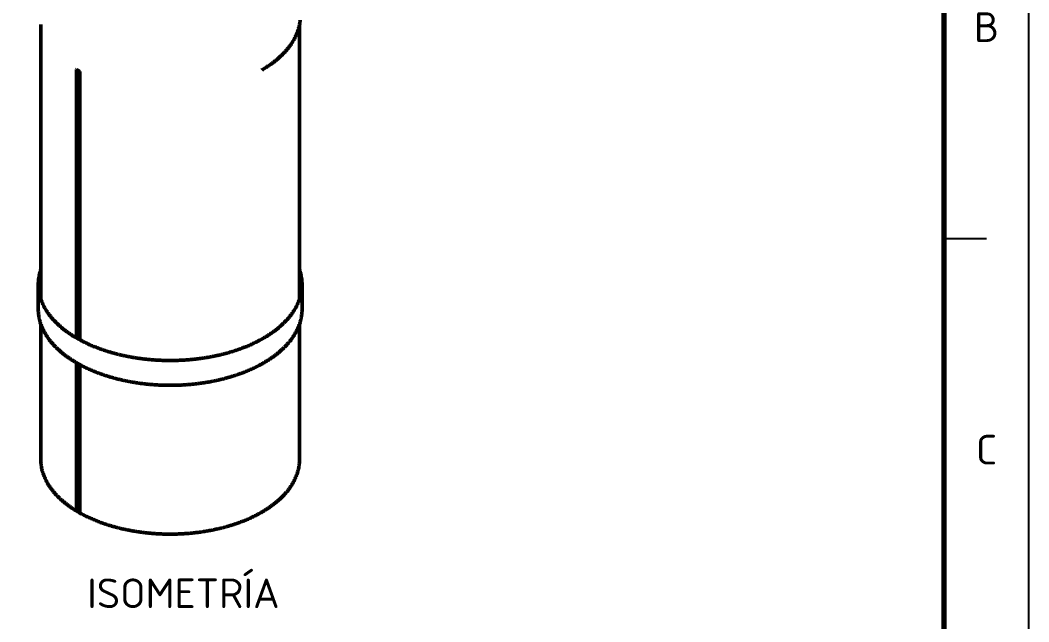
# Model space of a CAD drawing. Header units: millimetres. Extents: x 0 to 420, y 0 to 297.
# Drawn here: x 300.7 to 420, y 153.1 to 224.3 of the extents above; entities that cross this region are included whole.
import ezdxf
from ezdxf.enums import TextEntityAlignment as Align

# ---------------------------------------------------------------- set-up
doc = ezdxf.new("R2010")
doc.units = ezdxf.units.MM
for name, color, linetype, lineweight in [('01-VISIBLE', 7, 'CONTINUOUS', 50), ('06-TEXTO', 7, 'CONTINUOUS', 25), ('07-RECUADRO', 7, 'CONTINUOUS', 70), ('08-FINA', 5, 'CONTINUOUS', 25)]:
    doc.layers.add(name, color=color, linetype=linetype, lineweight=lineweight)
doc.styles.add('ISO3098', font='isocpeur.ttf')

msp = doc.modelspace()

# ---------------------------------------------------------------- linework, layer by layer
at = {"layer": '01-VISIBLE'}
for p, q in [((303.131, 191.298), (303.131, 223.818)), ((333.731, 191.298), (333.731, 223.818)), ((307.333, 218.499), (307.401, 218.538)), ((307.333, 218.499), (307.757, 218.254)), ((307.333, 186.727), (307.333, 218.499)), ((307.757, 218.254), (307.826, 218.294)), ((307.757, 186.488), (307.757, 218.254)), ((302.831, 190.117), (302.831, 193.056)), ((334.031, 190.117), (334.031, 193.056)), ((303.131, 172.333), (303.131, 188.359)), ((333.731, 172.333), (333.731, 188.359)), ((307.333, 166.334), (307.333, 183.787)), ((307.757, 166.089), (307.757, 183.549)), ((307.333, 166.334), (307.757, 166.089))]:
    msp.add_line(p, q, dxfattribs=at)
for points in [[(329.265, 218.423), (329.352, 218.473), (329.438, 218.524), (329.524, 218.576), (329.61, 218.628), (329.695, 218.681), (329.78, 218.735), (329.865, 218.789), (329.949, 218.844), (330.033, 218.899), (330.116, 218.956), (330.199, 219.012), (330.281, 219.07), (330.363, 219.128), (330.444, 219.187), (330.525, 219.246), (330.606, 219.306), (330.686, 219.367), (330.765, 219.429), (330.844, 219.491), (330.922, 219.554), (331, 219.617), (331.077, 219.681), (331.154, 219.746), (331.23, 219.812), (331.305, 219.879), (331.38, 219.946), (331.454, 220.014), (331.527, 220.082), (331.6, 220.152), (331.672, 220.222), (331.743, 220.292), (331.813, 220.364), (331.883, 220.436), (331.952, 220.509), (332.02, 220.583), (332.087, 220.658), (332.153, 220.733), (332.219, 220.809), (332.283, 220.886), (332.347, 220.964), (332.41, 221.042), (332.471, 221.122), (332.532, 221.202), (332.592, 221.282), (332.65, 221.364), (332.708, 221.446), (332.765, 221.529), (332.82, 221.613), (332.874, 221.698), (332.927, 221.783), (332.979, 221.869), (333.029, 221.956), (333.078, 222.043), (333.126, 222.132), (333.173, 222.22), (333.218, 222.31), (333.262, 222.4), (333.304, 222.492), (333.345, 222.583), (333.385, 222.676), (333.423, 222.769), (333.459, 222.862), (333.494, 222.956), (333.527, 223.051), (333.559, 223.146), (333.589, 223.242), (333.617, 223.338), (333.644, 223.435), (333.669, 223.533), (333.692, 223.63), (333.714, 223.728), (333.733, 223.827), (333.751, 223.926), (333.767, 224.025), (333.781, 224.124), (333.793, 224.224), (333.804, 224.324)], [(303.131, 194.814), (303.098, 194.714), (303.066, 194.613), (303.037, 194.512), (303.009, 194.411), (302.983, 194.309), (302.959, 194.206), (302.937, 194.103), (302.917, 193.999), (302.899, 193.896), (302.883, 193.791), (302.87, 193.687), (302.858, 193.582), (302.848, 193.477), (302.841, 193.372), (302.836, 193.267), (302.832, 193.162), (302.831, 193.056)], [(334.031, 193.056), (334.03, 193.162), (334.027, 193.267), (334.022, 193.372), (334.014, 193.477), (334.005, 193.582), (333.993, 193.687), (333.979, 193.791), (333.963, 193.896), (333.946, 193.999), (333.926, 194.103), (333.904, 194.206), (333.88, 194.309), (333.854, 194.411), (333.826, 194.512), (333.796, 194.613), (333.765, 194.714), (333.731, 194.814)], [(302.831, 193.056), (302.832, 192.956), (302.835, 192.856), (302.84, 192.756), (302.847, 192.656), (302.855, 192.556), (302.866, 192.457), (302.878, 192.357), (302.893, 192.258), (302.909, 192.159), (302.927, 192.061), (302.947, 191.963), (302.968, 191.865), (302.992, 191.768), (303.017, 191.671), (303.044, 191.574), (303.073, 191.478), (303.103, 191.383), (303.135, 191.288), (303.169, 191.194), (303.204, 191.1), (303.241, 191.007), (303.279, 190.914), (303.319, 190.823), (303.36, 190.731), (303.403, 190.641), (303.447, 190.551), (303.493, 190.462), (303.54, 190.373), (303.588, 190.286), (303.637, 190.199), (303.688, 190.112), (303.74, 190.027), (303.794, 189.942), (303.848, 189.858), (303.904, 189.775), (303.96, 189.692), (304.018, 189.61), (304.077, 189.529), (304.137, 189.449), (304.198, 189.37), (304.26, 189.291), (304.323, 189.213), (304.386, 189.136), (304.451, 189.06), (304.517, 188.984), (304.583, 188.909), (304.651, 188.835), (304.719, 188.762), (304.788, 188.689), (304.858, 188.617), (304.928, 188.546), (304.999, 188.476), (305.071, 188.406), (305.144, 188.337), (305.217, 188.269), (305.291, 188.202), (305.366, 188.135), (305.441, 188.069), (305.517, 188.004), (305.594, 187.939), (305.671, 187.875), (305.748, 187.812), (305.827, 187.75), (305.905, 187.688), (305.985, 187.627), (306.065, 187.566), (306.145, 187.506), (306.226, 187.447), (306.307, 187.389), (306.389, 187.331), (306.471, 187.274), (306.554, 187.217), (306.637, 187.161), (306.72, 187.106), (306.804, 187.052), (306.888, 186.998), (306.973, 186.944), (307.058, 186.891), (307.144, 186.839), (307.23, 186.788), (307.316, 186.737), (307.402, 186.686), (307.489, 186.637), (307.576, 186.587), (307.664, 186.539), (307.752, 186.491), (307.84, 186.443), (307.929, 186.397), (308.017, 186.35), (308.106, 186.304), (308.196, 186.259), (308.285, 186.215), (308.375, 186.171), (308.465, 186.127), (308.556, 186.084), (308.646, 186.041), (308.737, 186), (308.829, 185.958), (308.92, 185.917), (309.012, 185.877), (309.103, 185.837), (309.195, 185.798), (309.288, 185.759), (309.38, 185.72), (309.473, 185.683), (309.566, 185.645), (309.659, 185.608), (309.752, 185.572), (309.846, 185.536), (309.939, 185.501), (310.033, 185.466), (310.127, 185.432), (310.222, 185.398), (310.316, 185.364), (310.41, 185.331), (310.505, 185.299), (310.6, 185.267), (310.695, 185.235), (310.79, 185.204), (310.886, 185.173), (310.981, 185.143), (311.077, 185.113), (311.172, 185.084), (311.268, 185.055), (311.364, 185.027), (311.46, 184.999), (311.557, 184.971), (311.653, 184.944), (311.75, 184.917), (311.846, 184.891), (311.943, 184.865), (312.04, 184.84), (312.137, 184.815), (312.234, 184.791), (312.331, 184.767), (312.428, 184.743), (312.526, 184.72), (312.623, 184.697), (312.721, 184.675), (312.819, 184.653), (312.916, 184.631), (313.014, 184.61), (313.112, 184.589), (313.21, 184.569), (313.308, 184.549), (313.407, 184.529), (313.505, 184.51), (313.603, 184.492), (313.702, 184.473), (313.8, 184.455), (313.899, 184.438), (313.997, 184.421), (314.096, 184.404), (314.195, 184.388), (314.294, 184.372), (314.393, 184.357), (314.492, 184.341), (314.591, 184.327), (314.69, 184.312), (314.789, 184.298), (314.888, 184.285), (314.988, 184.272), (315.087, 184.259), (315.186, 184.246), (315.286, 184.234), (315.385, 184.223), (315.485, 184.212), (315.584, 184.201), (315.684, 184.19), (315.783, 184.18), (315.883, 184.17), (315.983, 184.161), (316.082, 184.152), (316.182, 184.144), (316.282, 184.135), (316.382, 184.128), (316.482, 184.12), (316.581, 184.113), (316.681, 184.106), (316.781, 184.1), (316.881, 184.094), (316.981, 184.088), (317.081, 184.083), (317.181, 184.078), (317.281, 184.074), (317.381, 184.07), (317.481, 184.066), (317.581, 184.063), (317.682, 184.06), (317.782, 184.057), (317.882, 184.055), (317.982, 184.053), (318.082, 184.052), (318.182, 184.051), (318.282, 184.05), (318.382, 184.05), (318.483, 184.05), (318.583, 184.05), (318.683, 184.051), (318.783, 184.052), (318.883, 184.053), (318.983, 184.055), (319.083, 184.057), (319.183, 184.06), (319.283, 184.063), (319.383, 184.066), (319.484, 184.07), (319.584, 184.074), (319.684, 184.079), (319.784, 184.083), (319.884, 184.089), (319.984, 184.094), (320.084, 184.1), (320.183, 184.106), (320.283, 184.113), (320.383, 184.12), (320.483, 184.128), (320.583, 184.136), (320.683, 184.144), (320.782, 184.152), (320.882, 184.161), (320.982, 184.171), (321.082, 184.18), (321.181, 184.19), (321.281, 184.201), (321.38, 184.212), (321.48, 184.223), (321.579, 184.235), (321.679, 184.247), (321.778, 184.259), (321.877, 184.272), (321.977, 184.285), (322.076, 184.299), (322.175, 184.313), (322.274, 184.327), (322.373, 184.342), (322.472, 184.357), (322.571, 184.372), (322.67, 184.388), (322.769, 184.405), (322.867, 184.421), (322.966, 184.438), (323.065, 184.456), (323.163, 184.474), (323.262, 184.492), (323.36, 184.511), (323.458, 184.53), (323.556, 184.549), (323.655, 184.569), (323.753, 184.59), (323.851, 184.61), (323.948, 184.632), (324.046, 184.653), (324.144, 184.675), (324.242, 184.697), (324.339, 184.72), (324.436, 184.743), (324.534, 184.767), (324.631, 184.791), (324.728, 184.816), (324.825, 184.841), (324.922, 184.866), (325.019, 184.892), (325.115, 184.918), (325.212, 184.945), (325.308, 184.972), (325.404, 184.999), (325.501, 185.027), (325.597, 185.056), (325.692, 185.085), (325.788, 185.114), (325.884, 185.144), (325.979, 185.174), (326.075, 185.205), (326.17, 185.236), (326.265, 185.267), (326.36, 185.299), (326.454, 185.332), (326.549, 185.365), (326.643, 185.398), (326.737, 185.432), (326.831, 185.467), (326.925, 185.502), (327.019, 185.537), (327.112, 185.573), (327.206, 185.609), (327.299, 185.646), (327.392, 185.683), (327.484, 185.721), (327.577, 185.76), (327.669, 185.798), (327.761, 185.838), (327.853, 185.878), (327.945, 185.918), (328.036, 185.959), (328.127, 186), (328.218, 186.042), (328.309, 186.085), (328.399, 186.128), (328.489, 186.171), (328.579, 186.216), (328.669, 186.26), (328.758, 186.305), (328.847, 186.351), (328.936, 186.398), (329.025, 186.444), (329.113, 186.492), (329.201, 186.54), (329.288, 186.588), (329.375, 186.638), (329.462, 186.687)], [(329.462, 186.687), (329.549, 186.738), (329.635, 186.789), (329.721, 186.84), (329.806, 186.892), (329.891, 186.945), (329.976, 186.999), (330.06, 187.053), (330.144, 187.107), (330.228, 187.162), (330.311, 187.218), (330.393, 187.275), (330.476, 187.332), (330.557, 187.39), (330.639, 187.448), (330.719, 187.507), (330.8, 187.567), (330.879, 187.628), (330.959, 187.689), (331.037, 187.751), (331.116, 187.813), (331.193, 187.876), (331.27, 187.94), (331.347, 188.005), (331.423, 188.07), (331.498, 188.136), (331.573, 188.203), (331.647, 188.27), (331.72, 188.338), (331.793, 188.407), (331.864, 188.477), (331.936, 188.547), (332.006, 188.618), (332.076, 188.69), (332.145, 188.763), (332.213, 188.836), (332.28, 188.91), (332.347, 188.985), (332.412, 189.061), (332.477, 189.137), (332.541, 189.214), (332.604, 189.292), (332.666, 189.371), (332.726, 189.45), (332.786, 189.53), (332.845, 189.611), (332.903, 189.693), (332.96, 189.775), (333.015, 189.859), (333.07, 189.943), (333.123, 190.028), (333.175, 190.113), (333.226, 190.199), (333.275, 190.286), (333.324, 190.374), (333.371, 190.462), (333.416, 190.552), (333.46, 190.641), (333.503, 190.732), (333.544, 190.823), (333.584, 190.915), (333.622, 191.007), (333.659, 191.1), (333.694, 191.194), (333.728, 191.288), (333.76, 191.383), (333.79, 191.479), (333.819, 191.575), (333.846, 191.671), (333.871, 191.768), (333.894, 191.865), (333.916, 191.963), (333.936, 192.061), (333.954, 192.16), (333.97, 192.258), (333.984, 192.357), (333.997, 192.457), (334.007, 192.556), (334.016, 192.656), (334.023, 192.756), (334.028, 192.856), (334.03, 192.956), (334.031, 193.056)], [(302.831, 190.117), (302.832, 190.017), (302.835, 189.917), (302.84, 189.817), (302.847, 189.717), (302.855, 189.617), (302.866, 189.517), (302.878, 189.418), (302.893, 189.319), (302.909, 189.22), (302.927, 189.122), (302.947, 189.023), (302.968, 188.926), (302.992, 188.828), (303.017, 188.731), (303.044, 188.635), (303.073, 188.539), (303.103, 188.444), (303.135, 188.349), (303.169, 188.254), (303.204, 188.161), (303.241, 188.067), (303.279, 187.975), (303.319, 187.883), (303.36, 187.792), (303.403, 187.701), (303.447, 187.612), (303.493, 187.522), (303.54, 187.434), (303.588, 187.346), (303.637, 187.259), (303.688, 187.173), (303.74, 187.087), (303.794, 187.003), (303.848, 186.919), (303.904, 186.835), (303.96, 186.753), (304.018, 186.671), (304.077, 186.59), (304.137, 186.51), (304.198, 186.43), (304.26, 186.352), (304.323, 186.274), (304.386, 186.197), (304.451, 186.12), (304.517, 186.045), (304.583, 185.97), (304.651, 185.896), (304.719, 185.822), (304.788, 185.75), (304.858, 185.678), (304.928, 185.607), (304.999, 185.536), (305.071, 185.467), (305.144, 185.398), (305.217, 185.33), (305.291, 185.262), (305.366, 185.196), (305.441, 185.13), (305.517, 185.064), (305.594, 185), (305.671, 184.936), (305.748, 184.873), (305.827, 184.81), (305.905, 184.748), (305.985, 184.687), (306.065, 184.627), (306.145, 184.567), (306.226, 184.508), (306.307, 184.449), (306.389, 184.392), (306.471, 184.334), (306.554, 184.278), (306.637, 184.222), (306.72, 184.167), (306.804, 184.112), (306.888, 184.058), (306.973, 184.005), (307.058, 183.952), (307.144, 183.9), (307.23, 183.848), (307.316, 183.797), (307.402, 183.747), (307.489, 183.697), (307.576, 183.648), (307.664, 183.6), (307.752, 183.551), (307.84, 183.504), (307.929, 183.457), (308.017, 183.411), (308.106, 183.365), (308.196, 183.32), (308.285, 183.275), (308.375, 183.231), (308.465, 183.188), (308.556, 183.145), (308.646, 183.102), (308.737, 183.06), (308.829, 183.019), (308.92, 182.978), (309.012, 182.937), (309.103, 182.898), (309.195, 182.858), (309.288, 182.819), (309.38, 182.781), (309.473, 182.743), (309.566, 182.706), (309.659, 182.669), (309.752, 182.633), (309.846, 182.597), (309.939, 182.561), (310.033, 182.527), (310.127, 182.492), (310.222, 182.458), (310.316, 182.425), (310.41, 182.392), (310.505, 182.359), (310.6, 182.327), (310.695, 182.296), (310.79, 182.265), (310.886, 182.234), (310.981, 182.204), (311.077, 182.174), (311.172, 182.145), (311.268, 182.116), (311.364, 182.087), (311.46, 182.059), (311.557, 182.032), (311.653, 182.005), (311.75, 181.978), (311.846, 181.952), (311.943, 181.926), (312.04, 181.901), (312.137, 181.876), (312.234, 181.851), (312.331, 181.827), (312.428, 181.804), (312.526, 181.78), (312.623, 181.758), (312.721, 181.735), (312.819, 181.713), (312.916, 181.692), (313.014, 181.671), (313.112, 181.65), (313.21, 181.629), (313.308, 181.61), (313.407, 181.59), (313.505, 181.571), (313.603, 181.552), (313.702, 181.534), (313.8, 181.516), (313.899, 181.499), (313.997, 181.482), (314.096, 181.465), (314.195, 181.449), (314.294, 181.433), (314.393, 181.417), (314.492, 181.402), (314.591, 181.387), (314.69, 181.373), (314.789, 181.359), (314.888, 181.345), (314.988, 181.332), (315.087, 181.32), (315.186, 181.307), (315.286, 181.295), (315.385, 181.283), (315.485, 181.272), (315.584, 181.261), (315.684, 181.251), (315.783, 181.241), (315.883, 181.231), (315.983, 181.222), (316.082, 181.213), (316.182, 181.204), (316.282, 181.196), (316.382, 181.188), (316.482, 181.181), (316.581, 181.174), (316.681, 181.167), (316.781, 181.161), (316.881, 181.155), (316.981, 181.149), (317.081, 181.144), (317.181, 181.139), (317.281, 181.135), (317.381, 181.131), (317.481, 181.127), (317.581, 181.123), (317.682, 181.12), (317.782, 181.118), (317.882, 181.116), (317.982, 181.114), (318.082, 181.112), (318.182, 181.111), (318.282, 181.11), (318.382, 181.11), (318.483, 181.11), (318.583, 181.11), (318.683, 181.111), (318.783, 181.112), (318.883, 181.114), (318.983, 181.116), (319.083, 181.118), (319.183, 181.121), (319.283, 181.124), (319.383, 181.127), (319.484, 181.131), (319.584, 181.135), (319.684, 181.139), (319.784, 181.144), (319.884, 181.149), (319.984, 181.155), (320.084, 181.161), (320.183, 181.167), (320.283, 181.174), (320.383, 181.181), (320.483, 181.188), (320.583, 181.196), (320.683, 181.204), (320.782, 181.213), (320.882, 181.222), (320.982, 181.231), (321.082, 181.241), (321.181, 181.251), (321.281, 181.262), (321.38, 181.272), (321.48, 181.284), (321.579, 181.295), (321.679, 181.307), (321.778, 181.32), (321.877, 181.333), (321.977, 181.346), (322.076, 181.359), (322.175, 181.373), (322.274, 181.388), (322.373, 181.402), (322.472, 181.417), (322.571, 181.433), (322.67, 181.449), (322.769, 181.465), (322.867, 181.482), (322.966, 181.499), (323.065, 181.516), (323.163, 181.534), (323.262, 181.553), (323.36, 181.571), (323.458, 181.59), (323.556, 181.61), (323.655, 181.63), (323.753, 181.65), (323.851, 181.671), (323.948, 181.692), (324.046, 181.714), (324.144, 181.736), (324.242, 181.758), (324.339, 181.781), (324.436, 181.804), (324.534, 181.828), (324.631, 181.852), (324.728, 181.876), (324.825, 181.901), (324.922, 181.927), (325.019, 181.952), (325.115, 181.979), (325.212, 182.005), (325.308, 182.032), (325.404, 182.06), (325.501, 182.088), (325.597, 182.116), (325.692, 182.145), (325.788, 182.174), (325.884, 182.204), (325.979, 182.234), (326.075, 182.265), (326.17, 182.296), (326.265, 182.328), (326.36, 182.36), (326.454, 182.392), (326.549, 182.425), (326.643, 182.459), (326.737, 182.493), (326.831, 182.527), (326.925, 182.562), (327.019, 182.598), (327.112, 182.633), (327.206, 182.67), (327.299, 182.707), (327.392, 182.744), (327.484, 182.782), (327.577, 182.82), (327.669, 182.859), (327.761, 182.898), (327.853, 182.938), (327.945, 182.979), (328.036, 183.02), (328.127, 183.061), (328.218, 183.103), (328.309, 183.145), (328.399, 183.189), (328.489, 183.232), (328.579, 183.276), (328.669, 183.321), (328.758, 183.366), (328.847, 183.412), (328.936, 183.458), (329.025, 183.505), (329.113, 183.552), (329.201, 183.601), (329.288, 183.649), (329.375, 183.698), (329.462, 183.748)], [(329.462, 183.748), (329.549, 183.798), (329.635, 183.849), (329.721, 183.901), (329.806, 183.953), (329.891, 184.006), (329.976, 184.059), (330.06, 184.113), (330.144, 184.168), (330.228, 184.223), (330.311, 184.279), (330.393, 184.335), (330.476, 184.393), (330.557, 184.45), (330.639, 184.509), (330.719, 184.568), (330.8, 184.628), (330.879, 184.688), (330.959, 184.749), (331.037, 184.811), (331.116, 184.874), (331.193, 184.937), (331.27, 185.001), (331.347, 185.065), (331.423, 185.131), (331.498, 185.197), (331.573, 185.263), (331.647, 185.331), (331.72, 185.399), (331.793, 185.468), (331.864, 185.537), (331.936, 185.608), (332.006, 185.679), (332.076, 185.751), (332.145, 185.823), (332.213, 185.897), (332.28, 185.971), (332.347, 186.046), (332.412, 186.121), (332.477, 186.198), (332.541, 186.275), (332.604, 186.353), (332.666, 186.431), (332.726, 186.511), (332.786, 186.591), (332.845, 186.672), (332.903, 186.754), (332.96, 186.836), (333.015, 186.919), (333.07, 187.003), (333.123, 187.088), (333.175, 187.174), (333.226, 187.26), (333.275, 187.347), (333.324, 187.435), (333.371, 187.523), (333.416, 187.612), (333.46, 187.702), (333.503, 187.792), (333.544, 187.884), (333.584, 187.976), (333.622, 188.068), (333.659, 188.161), (333.694, 188.255), (333.728, 188.349), (333.76, 188.444), (333.79, 188.539), (333.819, 188.635), (333.846, 188.732), (333.871, 188.829), (333.894, 188.926), (333.916, 189.024), (333.936, 189.122), (333.954, 189.22), (333.97, 189.319), (333.984, 189.418), (333.997, 189.517), (334.007, 189.617), (334.016, 189.717), (334.023, 189.817), (334.028, 189.917), (334.03, 190.017), (334.031, 190.117)], [(303.131, 172.333), (303.132, 172.233), (303.135, 172.133), (303.14, 172.033), (303.147, 171.933), (303.156, 171.834), (303.167, 171.734), (303.179, 171.635), (303.194, 171.536), (303.21, 171.437), (303.229, 171.338), (303.249, 171.24), (303.271, 171.143), (303.295, 171.045), (303.321, 170.949), (303.348, 170.852), (303.377, 170.757), (303.408, 170.661), (303.441, 170.567), (303.475, 170.472), (303.511, 170.379), (303.548, 170.286), (303.587, 170.194), (303.628, 170.102), (303.67, 170.011), (303.713, 169.921), (303.758, 169.832), (303.804, 169.743), (303.852, 169.655), (303.901, 169.567), (303.951, 169.481), (304.003, 169.395), (304.056, 169.31), (304.11, 169.226), (304.165, 169.142), (304.221, 169.059), (304.279, 168.977), (304.337, 168.896), (304.397, 168.816), (304.458, 168.736), (304.519, 168.657), (304.582, 168.579), (304.646, 168.502), (304.71, 168.425), (304.776, 168.35), (304.842, 168.275), (304.909, 168.2), (304.977, 168.127), (305.046, 168.054), (305.116, 167.982), (305.187, 167.911), (305.258, 167.841), (305.33, 167.771), (305.402, 167.702), (305.476, 167.634), (305.55, 167.567), (305.625, 167.5), (305.7, 167.434), (305.776, 167.369), (305.853, 167.305), (305.93, 167.241), (306.008, 167.178), (306.086, 167.116), (306.165, 167.054), (306.244, 166.993), (306.324, 166.933), (306.405, 166.873), (306.486, 166.814), (306.567, 166.756), (306.649, 166.698), (306.731, 166.641), (306.814, 166.585), (306.898, 166.529), (306.981, 166.474), (307.065, 166.42), (307.15, 166.366), (307.235, 166.313), (307.32, 166.261), (307.406, 166.209), (307.492, 166.158), (307.578, 166.107), (307.665, 166.057), (307.752, 166.008), (307.839, 165.959), (307.927, 165.911), (308.015, 165.863), (308.104, 165.816), (308.192, 165.77), (308.281, 165.724), (308.371, 165.678), (308.46, 165.634), (308.55, 165.589), (308.64, 165.546), (308.731, 165.503), (308.821, 165.46), (308.912, 165.418), (309.003, 165.376), (309.095, 165.335), (309.186, 165.295), (309.278, 165.255), (309.37, 165.216), (309.462, 165.177), (309.555, 165.139), (309.648, 165.101), (309.741, 165.063), (309.834, 165.027), (309.927, 164.99), (310.021, 164.954), (310.114, 164.919), (310.208, 164.884), (310.302, 164.85), (310.396, 164.816), (310.491, 164.783), (310.585, 164.75), (310.68, 164.717), (310.775, 164.686), (310.87, 164.654), (310.965, 164.623), (311.061, 164.593), (311.156, 164.563), (311.252, 164.533), (311.348, 164.504), (311.444, 164.475), (311.54, 164.447), (311.636, 164.419), (311.732, 164.392), (311.829, 164.365), (311.925, 164.338), (312.022, 164.312), (312.119, 164.287), (312.216, 164.262), (312.313, 164.237), (312.41, 164.213), (312.507, 164.189), (312.605, 164.166), (312.702, 164.143), (312.8, 164.12), (312.897, 164.098), (312.995, 164.076), (313.093, 164.055), (313.191, 164.034), (313.289, 164.014), (313.387, 163.994), (313.485, 163.974), (313.584, 163.955), (313.682, 163.936), (313.78, 163.918), (313.879, 163.9), (313.977, 163.883), (314.076, 163.865), (314.175, 163.849), (314.274, 163.832), (314.372, 163.816), (314.471, 163.801), (314.57, 163.786), (314.669, 163.771), (314.769, 163.757), (314.868, 163.743), (314.967, 163.729), (315.066, 163.716), (315.166, 163.704), (315.265, 163.691), (315.364, 163.679), (315.464, 163.668), (315.563, 163.657), (315.663, 163.646), (315.762, 163.635), (315.862, 163.625), (315.962, 163.616), (316.061, 163.607), (316.161, 163.598), (316.261, 163.589), (316.361, 163.581), (316.461, 163.574), (316.561, 163.566), (316.66, 163.559), (316.76, 163.553), (316.86, 163.547), (316.96, 163.541), (317.06, 163.536), (317.16, 163.531), (317.26, 163.526), (317.36, 163.522), (317.46, 163.518), (317.56, 163.514), (317.661, 163.511), (317.761, 163.508), (317.861, 163.506), (317.961, 163.504), (318.061, 163.503), (318.161, 163.501), (318.261, 163.501), (318.361, 163.5), (318.462, 163.5), (318.562, 163.5), (318.662, 163.501), (318.762, 163.502), (318.862, 163.503), (318.962, 163.505), (319.062, 163.507), (319.162, 163.51), (319.263, 163.513), (319.363, 163.516), (319.463, 163.52), (319.563, 163.524), (319.663, 163.529), (319.763, 163.533), (319.863, 163.539), (319.963, 163.544), (320.063, 163.55), (320.163, 163.557), (320.263, 163.563), (320.362, 163.571), (320.462, 163.578), (320.562, 163.586), (320.662, 163.594), (320.762, 163.603), (320.861, 163.612), (320.961, 163.622), (321.061, 163.631), (321.16, 163.642), (321.26, 163.652), (321.359, 163.663), (321.459, 163.675), (321.558, 163.686), (321.658, 163.699), (321.757, 163.711), (321.856, 163.724), (321.956, 163.738), (322.055, 163.751), (322.154, 163.765), (322.253, 163.78), (322.352, 163.795), (322.451, 163.81), (322.55, 163.826), (322.649, 163.842), (322.747, 163.859), (322.846, 163.876), (322.945, 163.893), (323.043, 163.911), (323.142, 163.929), (323.24, 163.948), (323.338, 163.967), (323.437, 163.986), (323.535, 164.006), (323.633, 164.026), (323.731, 164.047), (323.829, 164.068), (323.927, 164.089), (324.024, 164.111), (324.122, 164.134), (324.219, 164.156), (324.317, 164.18), (324.414, 164.203), (324.511, 164.227), (324.608, 164.252), (324.705, 164.277), (324.802, 164.302), (324.899, 164.328), (324.996, 164.354), (325.092, 164.381), (325.189, 164.408), (325.285, 164.436), (325.381, 164.464), (325.477, 164.492), (325.573, 164.521), (325.669, 164.551), (325.764, 164.581), (325.86, 164.611), (325.955, 164.642), (326.05, 164.673), (326.145, 164.705), (326.24, 164.737), (326.334, 164.77), (326.429, 164.803), (326.523, 164.836), (326.617, 164.871), (326.711, 164.905), (326.805, 164.94), (326.899, 164.976), (326.992, 165.012), (327.085, 165.049), (327.178, 165.086), (327.271, 165.123), (327.364, 165.162), (327.456, 165.2), (327.548, 165.239), (327.64, 165.279), (327.732, 165.319), (327.823, 165.36), (327.914, 165.401), (328.005, 165.443), (328.096, 165.486), (328.187, 165.528), (328.277, 165.572), (328.367, 165.616), (328.457, 165.66), (328.546, 165.706), (328.635, 165.751), (328.724, 165.797), (328.812, 165.844), (328.901, 165.892), (328.988, 165.94), (329.076, 165.988), (329.163, 166.037), (329.25, 166.087)], [(329.25, 166.087), (329.337, 166.138), (329.424, 166.189), (329.51, 166.241), (329.596, 166.293), (329.681, 166.347), (329.766, 166.4), (329.851, 166.455), (329.935, 166.51), (330.019, 166.565), (330.103, 166.622), (330.186, 166.679), (330.268, 166.736), (330.35, 166.795), (330.432, 166.854), (330.513, 166.913), (330.593, 166.974), (330.673, 167.035), (330.753, 167.096), (330.831, 167.159), (330.91, 167.222), (330.988, 167.286), (331.065, 167.351), (331.141, 167.416), (331.217, 167.482), (331.292, 167.549), (331.367, 167.616), (331.441, 167.684), (331.514, 167.753), (331.587, 167.823), (331.659, 167.894), (331.73, 167.965), (331.8, 168.037), (331.869, 168.11), (331.938, 168.184), (332.006, 168.258), (332.073, 168.333), (332.139, 168.409), (332.204, 168.486), (332.268, 168.563), (332.331, 168.642), (332.393, 168.721), (332.455, 168.801), (332.515, 168.881), (332.574, 168.963), (332.632, 169.045), (332.689, 169.128), (332.744, 169.212), (332.799, 169.296), (332.852, 169.382), (332.904, 169.468), (332.955, 169.555), (333.004, 169.643), (333.052, 169.731), (333.099, 169.82), (333.144, 169.91), (333.188, 170.001), (333.231, 170.092), (333.271, 170.184), (333.311, 170.276), (333.349, 170.37), (333.385, 170.464), (333.419, 170.558), (333.452, 170.653), (333.483, 170.749), (333.513, 170.845), (333.54, 170.942), (333.566, 171.039), (333.59, 171.137), (333.613, 171.235), (333.633, 171.334), (333.652, 171.432), (333.668, 171.532), (333.683, 171.631), (333.696, 171.731), (333.707, 171.831), (333.716, 171.931), (333.722, 172.032), (333.727, 172.132), (333.73, 172.233), (333.731, 172.333)]]:
    msp.add_lwpolyline(points, dxfattribs=at)
at = {"layer": '07-RECUADRO'}
msp.add_lwpolyline([(20, 10), (410, 10), (410, 287), (20, 287)], close=True, dxfattribs=at)
at = {"layer": '08-FINA'}
msp.add_line((410, 198.5), (415, 198.5), dxfattribs=at)
msp.add_lwpolyline([(0, 0), (420, 0), (420, 297), (0, 297)], close=True, dxfattribs=at)

# ---------------------------------------------------------------- texts
at = {"layer": '06-TEXTO', "style": 'ISO3098'}
for s, p in [('B', (415, 223.5)), ('C', (415, 173.5)), ('ISOMETRÍA', (320, 156.5))]:
    msp.add_text(s, height=3.5, dxfattribs=at).set_placement(p, align=Align.MIDDLE_CENTER)

doc.saveas('drawing.dxf')
